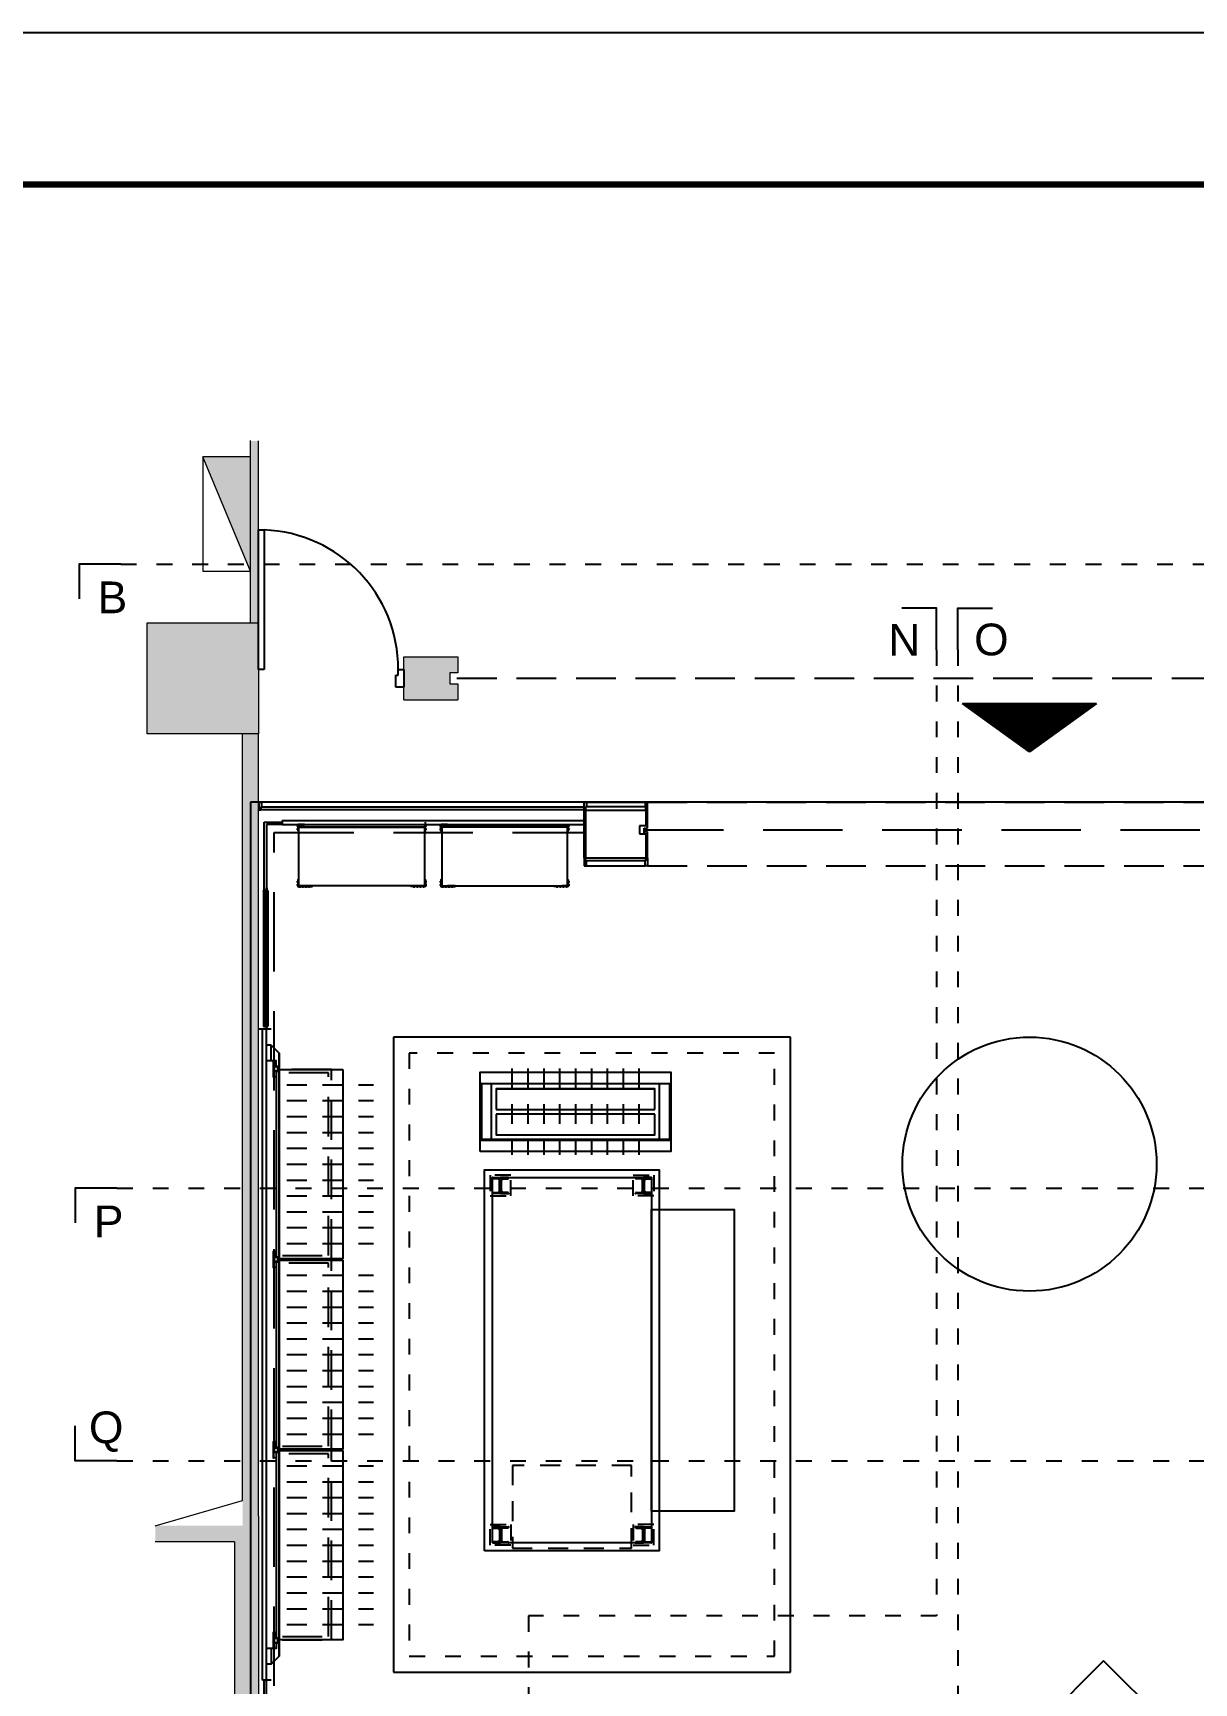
# Model space of a CAD drawing. Header units: millimetres. Extents: x 5896 to 6381, y 4295 to 4378.
# Drawn here: x 6181.4 to 6188.71, y 4313.63 to 4324.03 of the extents above; entities that cross this region are included whole.
import ezdxf

# ---------------------------------------------------------------- set-up
doc = ezdxf.new("R2010")
doc.units = ezdxf.units.MM
for name, pattern in [('CONTINOUS', [0]), ('DOT2', [0.125, 0, -0.125]), ('HIDDEN', [0.375, 0.25, -0.125]), ('HIDDEN2', [0.1875, 0.125, -0.0625]), ('NASCOSTA', [0.375, 0.25, -0.125]), ('NASCOSTA2', [0.1875, 0.125, -0.0625]), ('PHANTOM2', [1.25, 0.625, -0.125, 0.125, -0.125, 0.125, -0.125]), ('TRATTEGGIATA', [0.75, 0.5, -0.25])]:
    doc.linetypes.add(name, pattern=pattern)
for name, color, linetype in [('1_AVT', 1, 'Continuous'), ('A-GLAZING', 2, 'Continuous'), ('ax-arredo piani', 2, 'Continuous'), ('ax-arredo piani rossi', 1, 'Continuous'), ('ax-arredo proiezioni', 1, 'NASCOSTA'), ('ax-arredo sez', 6, 'Continuous'), ('AX-proiez vestiti', 1, 'NASCOSTA2'), ('ax-tappeto', 6, 'DOT2'), ('GA_X DIM', 8, 'Continuous'), ('Pareti02', 3, 'Continuous'), ('Piani', 6, 'Continuous'), ('proiezioni', 2, 'NASCOSTA'), ('R-PIANI', 6, 'Continuous'), ('R-PROIEZIONI', 2, 'NASCOSTA'), ('sezioni 02', 3, 'Continuous'), ('Urban', 6, 'Continuous'), ('VITI', 1, 'Continuous'), ('图框', 254, 'Continuous')]:
    doc.layers.add(name, color=color, linetype=linetype)
doc.layers.add('PROIEZ-FASCIONE', color=7, linetype='TRATTEGGIATA', true_color=0xb4b08e)
doc.layers.add('Sections', color=92, linetype='Continuous', true_color=0x00bd00)
doc.layers.add('R-BORDER', color=7, linetype='PHANTOM2', true_color=0xdb0000, plot=False)
doc.layers.add('R-HATCH', color=7, linetype='Continuous', lineweight=9, true_color=0xbababa)
doc.layers.add('R-WALL', color=7, linetype='Continuous', lineweight=9, true_color=0xbababa)
doc.layers.add('R-PLANT', color=1, linetype='Continuous', lineweight=9)
doc.styles.add('cart-inver', font='Arial.ttf')

# ---------------------------------------------------------------- blocks, each defined once
blk = doc.blocks.new('11')
at = {"layer": 'Sections', "linetype": 'DOT2'}
for p, q in [((6061.538, 4475.441), (6073.979, 4475.441)), ((6066.675, 4474.9), (6066.675, 4468.816)), ((6066.808, 4474.9), (6066.808, 4467.287)), ((6061.514, 4471.51), (6072.496, 4471.51)), ((6061.514, 4469.792), (6073.73, 4469.792)), ((6066.675, 4468.816), (6064.105, 4468.816)), ((6064.105, 4468.816), (6064.105, 4465.653))]:
    blk.add_line(p, q, dxfattribs=at)
at = {"layer": 'Sections', "elevation": 0}
for points in [[(6061.538, 4475.441), (6061.276, 4475.441), (6061.276, 4475.221)], [(6061.514, 4471.51), (6061.252, 4471.51), (6061.252, 4471.291)], [(6061.514, 4469.792), (6061.252, 4469.792), (6061.252, 4470.012)]]:
    blk.add_lwpolyline(points, dxfattribs=at)
at = {"layer": 'Sections'}
for points in [[(6066.675, 4474.9), (6066.675, 4475.162), (6066.455, 4475.162)], [(6066.808, 4474.9), (6066.808, 4475.162), (6067.027, 4475.162)]]:
    blk.add_lwpolyline(points, dxfattribs=at)
at = {"layer": 'Sections', "char_height": 0.2, "width": 0.21739, "style": 'cart-inver'}
for s, insert, attachment_point in [('B', (6061.579, 4475.131), 9), ('N', (6066.572, 4474.863), 9), ('O', (6066.911, 4474.863), 7), ('P', (6061.555, 4471.2), 9), ('Q', (6061.555, 4470.103), 3)]:
    blk.add_mtext(s, dxfattribs=dict(at, insert=insert, attachment_point=attachment_point))
blk = doc.blocks.new('bullone fianco')
at = {"layer": 'VITI'}
for p, q in [((0, 0.008), (-0.003, 0.008)), ((-0.003, 0), (-0.003, 0.007)), ((0, 0.006), (-0.003, 0.006)), ((0, 0.001), (-0.003, 0.001)), ((0, -0.001), (0, 0.008)), ((0, 0.007), (0, 0.008)), ((0, 0), (0, 0.007)), ((0, 0.007), (0, 0.007)), ((0, 0), (0, -0.001)), ((0, 0), (0, 0)), ((0, -0.001), (-0.003, -0.001))]:
    blk.add_line(p, q, dxfattribs=at)
for centre, radius, start, end in [((-0.001, 0.007), 0.00209, 147.1328, 212.8672), ((0.005, 0.004), 0.00787, 163.2213, 196.7787), ((-0.001, 0), 0.00209, 147.1328, 212.8672)]:
    blk.add_arc(centre, radius, start, end, dxfattribs=at)
blk = doc.blocks.new('111')
at = {"layer": 'R-HATCH', "ltscale": 10000}
h = blk.add_hatch(color=253, dxfattribs=at)
h.dxf.hatch_style = 1
h.paths.add_polyline_path([(6061.842, 4423.472), (6061.792, 4423.472), (6061.792, 4422.327), (6061.842, 4422.327)])
h = blk.add_hatch(color=253, dxfattribs=at)
h.dxf.hatch_style = 1
h.paths.add_polyline_path([(6069.542, 4413.227), (6070.242, 4413.227), (6070.242, 4413.927), (6069.542, 4413.927)])
h.paths.add_polyline_path([(6070.242, 4421.625), (6070.242, 4422.325), (6069.542, 4422.325), (6069.542, 4421.625)])
h.paths.add_polyline_path([(6061.142, 4421.627), (6061.142, 4422.327), (6061.842, 4422.327), (6061.842, 4421.627)])
h.paths.add_polyline_path([(6061.842, 4413.227), (6061.842, 4413.927), (6061.142, 4413.927), (6061.142, 4413.227)])
h.paths.add_polyline_path([(6061.842, 4404.826), (6061.842, 4405.526), (6061.142, 4405.526), (6061.142, 4404.826)])
h.paths.add_polyline_path([(6053.442, 4405.017), (6053.442, 4405.717), (6052.742, 4405.717), (6052.742, 4405.017)])
h.paths.add_polyline_path([(6052.742, 4413.927), (6053.442, 4413.927), (6053.442, 4413.227), (6052.742, 4413.227)])
h = blk.add_hatch(color=253, dxfattribs=at)
h.dxf.hatch_style = 1
h.paths.add_polyline_path([(6063.097, 4422.112), (6062.757, 4422.112), (6062.757, 4421.842), (6063.097, 4421.842), (6063.097, 4421.942), (6063.047, 4421.942), (6063.047, 4422.012), (6063.097, 4422.012)])
h = blk.add_hatch(color=253, dxfattribs=at)
h.dxf.hatch_style = 1
h.paths.add_polyline_path([(6061.842, 4416.539), (6061.842, 4421.627), (6061.742, 4421.627), (6061.742, 4416.639), (6061.192, 4416.639), (6061.192, 4416.539), (6061.692, 4416.539), (6061.692, 4413.929), (6061.842, 4413.929)])
at = {"layer": 'R-PLANT', "ltscale": 10000}
h = blk.add_hatch(color=253, dxfattribs=at)
h.dxf.hatch_style = 1
h.paths.add_polyline_path([(6061.792, 4423.372), (6061.492, 4423.372), (6061.792, 4422.652)])
at = {"layer": '1_AVT', "color": 253, "ltscale": 10000}
blk.add_line((6061.877, 4422.912, 1.05), (6061.877, 4422.862, 1.05), dxfattribs=at)
at = {"layer": 'A-GLAZING', "color": 253, "linetype": 'TRATTEGGIATA'}
blk.add_line((6064.27, 4421.022), (6069.123, 4421.022), dxfattribs=at)
at = {"layer": 'ax-arredo piani', "color": 253, "linetype": 'HIDDEN2'}
for p, q in [((6063.441, 4417.019), (6063.441, 4416.499)), ((6064.191, 4417.019), (6063.441, 4417.019)), ((6064.191, 4416.499), (6064.191, 4417.019)), ((6063.441, 4416.499), (6064.191, 4416.499))]:
    blk.add_line(p, q, dxfattribs=at)
at = {"layer": 'ax-arredo piani', "color": 253}
for p, q in [((6067.163, 4415.789), (6066.528, 4415.151)), ((6067.588, 4415.366), (6067.163, 4415.789))]:
    blk.add_line(p, q, dxfattribs=at)
at = {"layer": 'ax-arredo piani', "color": 253, "elevation": 0}
for points in [[(6062.888, 4420.671), (6062.888, 4420.671), (6062.096, 4420.671), (6062.096, 4420.671), (6062.096, 4420.671), (6062.096, 4421.04), (6062.888, 4421.04), (6062.888, 4420.671)], [(6062.996, 4420.671), (6062.996, 4420.671), (6063.788, 4420.671), (6063.788, 4420.671), (6063.788, 4420.671), (6063.788, 4421.04), (6062.996, 4421.04), (6062.996, 4420.671)], [(6062.181, 4420.668), (6062.181, 4420.671), (6062.132, 4420.671), (6062.132, 4420.668)], [(6062.803, 4420.668), (6062.803, 4420.671), (6062.852, 4420.671), (6062.852, 4420.668)], [(6063.081, 4420.668), (6063.081, 4420.671), (6063.032, 4420.671), (6063.032, 4420.668)], [(6063.703, 4420.668), (6063.703, 4420.671), (6063.752, 4420.671), (6063.752, 4420.668)], [(6062.374, 4419.513), (6062.374, 4418.321), (6061.974, 4418.321), (6061.974, 4419.513)], [(6063.308, 4419.072), (6064.368, 4419.072), (6064.368, 4419.422), (6063.308, 4419.422)], [(6063.266, 4416.482), (6063.266, 4418.882), (6064.366, 4418.882), (6064.366, 4416.482)], [(6063.316, 4416.532), (6063.316, 4418.832), (6064.316, 4418.832), (6064.316, 4416.532)], [(6064.316, 4416.732), (6064.316, 4418.632), (6064.837, 4418.632), (6064.837, 4416.732)], [(6062.374, 4418.313), (6062.374, 4417.121), (6061.974, 4417.121), (6061.974, 4418.313)], [(6062.374, 4417.113), (6062.374, 4415.921), (6061.974, 4415.921), (6061.974, 4417.113)]]:
    blk.add_lwpolyline(points, close=True, dxfattribs=at)
for points in [[(6063.338, 4419.392), (6064.338, 4419.392)], [(6064.338, 4419.262), (6064.338, 4419.392), (6063.338, 4419.392), (6063.338, 4419.262)], [(6063.338, 4419.262), (6064.338, 4419.262)], [(6063.338, 4419.232), (6063.338, 4419.102), (6064.338, 4419.102), (6064.338, 4419.232)], [(6064.338, 4419.232), (6063.338, 4419.232)], [(6063.338, 4419.102), (6064.338, 4419.102)]]:
    blk.add_lwpolyline(points, dxfattribs=at)
at = {"layer": 'ax-arredo piani', "color": 253}
blk.add_circle((6066.697, 4418.917), 0.8, dxfattribs=at)
at = {"layer": 'ax-arredo piani rossi', "color": 253}
for p, q in [((6063.906, 4421.197), (6064.278, 4421.197)), ((6063.907, 4420.797), (6064.277, 4420.797)), ((6061.902, 4420.637), (6061.902, 4419.787))]:
    blk.add_line(p, q, dxfattribs=at)
at = {"layer": 'ax-arredo proiezioni', "color": 253, "elevation": 0}
for points in [[(6061.994, 4418.321), (6062.303, 4418.321), (6062.303, 4419.513), (6061.994, 4419.513)], [(6061.994, 4418.341), (6062.283, 4418.341), (6062.283, 4419.493), (6061.994, 4419.493)], [(6061.994, 4417.121), (6062.303, 4417.121), (6062.303, 4418.313), (6061.994, 4418.313)], [(6061.994, 4417.141), (6062.283, 4417.141), (6062.283, 4418.293), (6061.994, 4418.293)], [(6061.994, 4415.921), (6062.303, 4415.921), (6062.303, 4417.113), (6061.994, 4417.113)], [(6061.994, 4415.941), (6062.283, 4415.941), (6062.283, 4417.093), (6061.994, 4417.093)]]:
    blk.add_lwpolyline(points, dxfattribs=at)
at = {"layer": 'ax-arredo proiezioni', "color": 253, "linetype": 'NASCOSTA2', "ltscale": 0.5, "elevation": 0}
for points in [[(6063.301, 4418.847), (6063.301, 4418.717), (6063.431, 4418.717), (6063.431, 4418.847)], [(6064.331, 4418.847), (6064.331, 4418.717), (6064.201, 4418.717), (6064.201, 4418.847)], [(6063.301, 4416.517), (6063.301, 4416.647), (6063.431, 4416.647), (6063.431, 4416.517)], [(6064.331, 4416.517), (6064.331, 4416.647), (6064.201, 4416.647), (6064.201, 4416.517)]]:
    blk.add_lwpolyline(points, close=True, dxfattribs=at)
for points in [[(6063.366, 4418.732), (6063.317, 4418.732, -0.414214), (6063.316, 4418.733), (6063.316, 4418.734, -0.391021), (6063.32, 4418.738), (6063.352, 4418.741, 0.391021), (6063.36, 4418.749), (6063.36, 4418.814, 0.391021), (6063.352, 4418.822), (6063.32, 4418.825, -0.391021), (6063.316, 4418.829), (6063.316, 4418.831, -0.414214), (6063.317, 4418.832), (6063.366, 4418.832)], [(6063.366, 4418.732), (6063.415, 4418.732, 0.414214), (6063.416, 4418.733), (6063.416, 4418.734, 0.391021), (6063.412, 4418.738), (6063.38, 4418.741, -0.391021), (6063.372, 4418.749), (6063.372, 4418.814, -0.391021), (6063.38, 4418.822), (6063.412, 4418.825, 0.391021), (6063.416, 4418.829), (6063.416, 4418.831, 0.414214), (6063.415, 4418.832), (6063.366, 4418.832)], [(6064.266, 4418.732), (6064.217, 4418.732, -0.414214), (6064.216, 4418.733), (6064.216, 4418.734, -0.391021), (6064.22, 4418.738), (6064.252, 4418.741, 0.391021), (6064.26, 4418.749), (6064.26, 4418.814, 0.391021), (6064.252, 4418.822), (6064.22, 4418.825, -0.391021), (6064.216, 4418.829), (6064.216, 4418.831, -0.414214), (6064.217, 4418.832), (6064.266, 4418.832)], [(6064.266, 4418.732), (6064.315, 4418.732, 0.414214), (6064.316, 4418.733), (6064.316, 4418.734, 0.391021), (6064.312, 4418.738), (6064.28, 4418.741, -0.391021), (6064.272, 4418.749), (6064.272, 4418.814, -0.391021), (6064.28, 4418.822), (6064.312, 4418.825, 0.391021), (6064.316, 4418.829), (6064.316, 4418.831, 0.414214), (6064.315, 4418.832), (6064.266, 4418.832)], [(6063.366, 4416.632), (6063.317, 4416.632, 0.414214), (6063.316, 4416.631), (6063.316, 4416.629, 0.391021), (6063.32, 4416.625), (6063.352, 4416.622, -0.391021), (6063.36, 4416.614), (6063.36, 4416.549, -0.391021), (6063.352, 4416.541), (6063.32, 4416.538, 0.391021), (6063.316, 4416.534), (6063.316, 4416.533, 0.414214), (6063.317, 4416.532), (6063.366, 4416.532)], [(6063.366, 4416.632), (6063.415, 4416.632, -0.414214), (6063.416, 4416.631), (6063.416, 4416.629, -0.391021), (6063.412, 4416.625), (6063.38, 4416.622, 0.391021), (6063.372, 4416.614), (6063.372, 4416.549, 0.391021), (6063.38, 4416.541), (6063.412, 4416.538, -0.391021), (6063.416, 4416.534), (6063.416, 4416.533, -0.414214), (6063.415, 4416.532), (6063.366, 4416.532)], [(6064.266, 4416.632), (6064.217, 4416.632, 0.414214), (6064.216, 4416.631), (6064.216, 4416.629, 0.391021), (6064.22, 4416.625), (6064.252, 4416.622, -0.391021), (6064.26, 4416.614), (6064.26, 4416.549, -0.391021), (6064.252, 4416.541), (6064.22, 4416.538, 0.391021), (6064.216, 4416.534), (6064.216, 4416.533, 0.414214), (6064.217, 4416.532), (6064.266, 4416.532)], [(6064.266, 4416.632), (6064.315, 4416.632, -0.414214), (6064.316, 4416.631), (6064.316, 4416.629, -0.391021), (6064.312, 4416.625), (6064.28, 4416.622, 0.391021), (6064.272, 4416.614), (6064.272, 4416.549, 0.391021), (6064.28, 4416.541), (6064.312, 4416.538, -0.391021), (6064.316, 4416.534), (6064.316, 4416.533, -0.414214), (6064.315, 4416.532), (6064.266, 4416.532)]]:
    blk.add_lwpolyline(points, format="xyb", close=True, dxfattribs=at)
at = {"layer": 'ax-arredo proiezioni', "color": 253, "linetype": 'NASCOSTA2', "ltscale": 0.5}
for p in [(6063.416, 4418.732), (6064.216, 4418.732), (6063.416, 4416.632), (6064.216, 4416.632), (6063.416, 4416.532), (6064.216, 4416.532)]:
    blk.add_point(p, dxfattribs=at)
at = {"layer": 'ax-arredo sez', "color": 253}
for p, q in [((6061.877, 4420.64), (6061.877, 4421.072)), ((6061.877, 4421.072), (6061.992, 4421.072)), ((6061.992, 4421.057), (6061.892, 4421.057)), ((6061.892, 4421.057), (6061.892, 4420.64)), ((6061.992, 4421.072), (6061.992, 4421.057)), ((6061.992, 4421.072), (6061.992, 4421.072)), ((6062.892, 4421.072), (6062.892, 4421.057)), ((6061.874, 4420.637), (6061.874, 4420.64)), ((6061.874, 4420.64), (6061.892, 4420.64)), ((6061.902, 4420.637), (6061.874, 4420.637)), ((6061.884, 4420.637), (6061.874, 4420.637)), ((6061.874, 4420.637), (6061.874, 4419.787)), ((6061.892, 4420.64), (6061.877, 4420.64)), ((6061.884, 4420.636), (6061.885, 4420.637)), ((6061.884, 4419.787), (6061.884, 4420.637)), ((6061.884, 4419.788), (6061.884, 4420.636)), ((6061.885, 4420.637), (6061.891, 4420.637)), ((6061.891, 4420.637), (6061.892, 4420.636)), ((6061.892, 4420.657), (6061.895, 4420.657)), ((6061.892, 4420.64), (6061.892, 4420.657)), ((6061.892, 4420.636), (6061.892, 4419.788)), ((6061.895, 4420.657), (6061.895, 4420.64)), ((6061.895, 4420.64), (6061.902, 4420.64)), ((6061.902, 4420.64), (6061.902, 4420.637)), ((6061.902, 4419.787), (6061.874, 4419.787)), ((6061.874, 4419.787), (6061.874, 4419.784)), ((6061.874, 4419.787), (6061.884, 4419.787)), ((6061.874, 4419.784), (6061.892, 4419.784)), ((6061.885, 4419.787), (6061.884, 4419.788)), ((6061.891, 4419.787), (6061.885, 4419.787)), ((6061.892, 4419.788), (6061.891, 4419.787)), ((6061.892, 4419.784), (6061.892, 4419.767)), ((6061.892, 4419.767), (6061.895, 4419.767)), ((6061.895, 4419.767), (6061.895, 4419.784)), ((6061.895, 4419.784), (6061.902, 4419.784)), ((6061.902, 4419.784), (6061.902, 4419.787)), ((6061.877, 4414.852), (6061.877, 4415.667)), ((6061.877, 4415.667), (6061.892, 4415.667)), ((6061.892, 4414.867), (6061.892, 4415.667))]:
    blk.add_line(p, q, dxfattribs=at)
at = {"layer": 'ax-arredo sez', "color": 253, "elevation": 0}
for points in [[(6062.132, 4421.054), (6062.132, 4421.057), (6062.092, 4421.057), (6062.092, 4421.017), (6062.095, 4421.017), (6062.095, 4421.054), (6062.132, 4421.054)], [(6062.852, 4421.054), (6062.852, 4421.057), (6062.892, 4421.057), (6062.892, 4421.017), (6062.889, 4421.017), (6062.889, 4421.054), (6062.852, 4421.054)], [(6063.032, 4421.054), (6063.032, 4421.057), (6062.992, 4421.057), (6062.992, 4421.017), (6062.995, 4421.017), (6062.995, 4421.054), (6063.032, 4421.054)], [(6063.752, 4421.054), (6063.752, 4421.057), (6063.792, 4421.057), (6063.792, 4421.017), (6063.789, 4421.017), (6063.789, 4421.054), (6063.752, 4421.054)], [(6062.132, 4420.67), (6062.132, 4420.667), (6062.092, 4420.667), (6062.092, 4420.707), (6062.095, 4420.707), (6062.095, 4420.67), (6062.132, 4420.67)], [(6062.852, 4420.67), (6062.852, 4420.667), (6062.892, 4420.667), (6062.892, 4420.707), (6062.889, 4420.707), (6062.889, 4420.67), (6062.852, 4420.67)], [(6063.032, 4420.67), (6063.032, 4420.667), (6062.992, 4420.667), (6062.992, 4420.707), (6062.995, 4420.707), (6062.995, 4420.67), (6063.032, 4420.67)], [(6063.752, 4420.67), (6063.752, 4420.667), (6063.792, 4420.667), (6063.792, 4420.707), (6063.789, 4420.707), (6063.789, 4420.67), (6063.752, 4420.67)], [(6061.922, 4419.667), (6061.972, 4419.617), (6061.972, 4419.521), (6061.968, 4419.521), (6061.968, 4419.532), (6061.953, 4419.532), (6061.953, 4419.567), (6061.922, 4419.567), (6061.922, 4419.667), (6061.922, 4419.667)], [(6061.968, 4419.502), (6061.953, 4419.502), (6061.953, 4418.332), (6061.968, 4418.332), (6061.968, 4418.321), (6061.972, 4418.321), (6061.972, 4419.513), (6061.968, 4419.513), (6061.968, 4419.502)], [(6061.968, 4418.302), (6061.953, 4418.302), (6061.953, 4417.132), (6061.968, 4417.132), (6061.968, 4417.121), (6061.972, 4417.121), (6061.972, 4418.313), (6061.968, 4418.313), (6061.968, 4418.302)], [(6061.968, 4417.102), (6061.953, 4417.102), (6061.953, 4415.932), (6061.968, 4415.932), (6061.968, 4415.921), (6061.972, 4415.921), (6061.972, 4417.113), (6061.968, 4417.113), (6061.968, 4417.102)], [(6061.922, 4415.767), (6061.972, 4415.817), (6061.972, 4415.913), (6061.968, 4415.913), (6061.968, 4415.902), (6061.953, 4415.902), (6061.953, 4415.867), (6061.922, 4415.867), (6061.922, 4415.767), (6061.922, 4415.767)]]:
    blk.add_lwpolyline(points, dxfattribs=at)
for points in [[(6062.889, 4421.041), (6062.889, 4421.054), (6062.095, 4421.054), (6062.095, 4421.041)], [(6062.995, 4421.041), (6062.995, 4421.054), (6063.789, 4421.054), (6063.789, 4421.041)], [(6061.938, 4419.467), (6061.938, 4419.567), (6061.935, 4419.567), (6061.935, 4419.467)], [(6061.953, 4419.532), (6061.953, 4419.567), (6061.938, 4419.567), (6061.938, 4419.532)], [(6061.968, 4419.502), (6061.968, 4419.532), (6061.938, 4419.532), (6061.938, 4419.502)], [(6061.965, 4419.505), (6061.965, 4419.529), (6061.941, 4419.529), (6061.941, 4419.505)], [(6061.972, 4419.617), (6061.972, 4419.521), (6061.973, 4419.521), (6061.973, 4419.617)], [(6061.938, 4419.467), (6061.938, 4419.502), (6061.953, 4419.502), (6061.953, 4419.467)], [(6061.972, 4419.513), (6061.972, 4418.321), (6061.973, 4418.321), (6061.973, 4419.513)], [(6061.938, 4418.267), (6061.938, 4418.367), (6061.935, 4418.367), (6061.935, 4418.267)], [(6061.953, 4418.332), (6061.953, 4418.367), (6061.938, 4418.367), (6061.938, 4418.332)], [(6061.968, 4418.302), (6061.968, 4418.332), (6061.938, 4418.332), (6061.938, 4418.302)], [(6061.938, 4418.267), (6061.938, 4418.302), (6061.953, 4418.302), (6061.953, 4418.267)], [(6061.965, 4418.305), (6061.965, 4418.329), (6061.941, 4418.329), (6061.941, 4418.305)], [(6061.972, 4418.313), (6061.972, 4417.121), (6061.973, 4417.121), (6061.973, 4418.313)], [(6061.938, 4417.067), (6061.938, 4417.167), (6061.935, 4417.167), (6061.935, 4417.067)], [(6061.953, 4417.132), (6061.953, 4417.167), (6061.938, 4417.167), (6061.938, 4417.132)], [(6061.968, 4417.102), (6061.968, 4417.132), (6061.938, 4417.132), (6061.938, 4417.102)], [(6061.938, 4417.067), (6061.938, 4417.102), (6061.953, 4417.102), (6061.953, 4417.067)], [(6061.965, 4417.105), (6061.965, 4417.129), (6061.941, 4417.129), (6061.941, 4417.105)], [(6061.972, 4417.113), (6061.972, 4415.921), (6061.973, 4415.921), (6061.973, 4417.113)], [(6061.938, 4415.867), (6061.938, 4415.967), (6061.935, 4415.967), (6061.935, 4415.867)], [(6061.953, 4415.932), (6061.953, 4415.967), (6061.938, 4415.967), (6061.938, 4415.932)], [(6061.968, 4415.902), (6061.968, 4415.932), (6061.938, 4415.932), (6061.938, 4415.902)], [(6061.938, 4415.867), (6061.938, 4415.902), (6061.953, 4415.902), (6061.953, 4415.867)], [(6061.965, 4415.905), (6061.965, 4415.929), (6061.941, 4415.929), (6061.941, 4415.905)], [(6061.972, 4415.817), (6061.972, 4415.913), (6061.973, 4415.913), (6061.973, 4415.817)]]:
    blk.add_lwpolyline(points, close=True, dxfattribs=at)
at = {"layer": 'AX-proiez vestiti', "color": 253}
for p, q in [((6063.438, 4419.52), (6063.438, 4418.975)), ((6063.538, 4419.52), (6063.538, 4418.975)), ((6063.638, 4419.52), (6063.638, 4418.975)), ((6063.738, 4419.52), (6063.738, 4418.975)), ((6063.838, 4419.52), (6063.838, 4418.975)), ((6063.938, 4419.52), (6063.938, 4418.975)), ((6064.038, 4419.52), (6064.038, 4418.975)), ((6064.138, 4419.52), (6064.138, 4418.975)), ((6064.238, 4419.52), (6064.238, 4418.975)), ((6062.021, 4419.417), (6062.566, 4419.417)), ((6062.021, 4419.317), (6062.566, 4419.317)), ((6062.021, 4419.217), (6062.566, 4419.217)), ((6062.021, 4419.117), (6062.566, 4419.117)), ((6062.021, 4419.017), (6062.566, 4419.017)), ((6062.021, 4418.917), (6062.566, 4418.917)), ((6062.021, 4418.817), (6062.566, 4418.817)), ((6062.021, 4418.717), (6062.566, 4418.717)), ((6062.021, 4418.617), (6062.566, 4418.617)), ((6062.021, 4418.517), (6062.566, 4418.517)), ((6062.021, 4418.417), (6062.566, 4418.417)), ((6062.021, 4418.217), (6062.566, 4418.217)), ((6062.021, 4418.117), (6062.566, 4418.117)), ((6062.021, 4418.017), (6062.566, 4418.017)), ((6062.021, 4417.917), (6062.566, 4417.917)), ((6062.021, 4417.817), (6062.566, 4417.817)), ((6062.021, 4417.717), (6062.566, 4417.717)), ((6062.021, 4417.617), (6062.566, 4417.617)), ((6062.021, 4417.517), (6062.566, 4417.517)), ((6062.021, 4417.417), (6062.566, 4417.417)), ((6062.021, 4417.317), (6062.566, 4417.317)), ((6062.021, 4417.217), (6062.566, 4417.217)), ((6062.021, 4417.017), (6062.566, 4417.017)), ((6062.021, 4416.917), (6062.566, 4416.917)), ((6062.021, 4416.817), (6062.566, 4416.817)), ((6062.021, 4416.717), (6062.566, 4416.717)), ((6062.021, 4416.617), (6062.566, 4416.617)), ((6062.021, 4416.517), (6062.566, 4416.517)), ((6062.021, 4416.417), (6062.566, 4416.417)), ((6062.021, 4416.317), (6062.566, 4416.317)), ((6062.021, 4416.217), (6062.566, 4416.217)), ((6062.021, 4416.117), (6062.566, 4416.117)), ((6062.021, 4416.017), (6062.566, 4416.017))]:
    blk.add_line(p, q, dxfattribs=at)
at = {"layer": 'ax-tappeto', "color": 253, "linetype": 'CONTINOUS'}
for p, q in [((6065.192, 4419.717), (6062.692, 4419.717)), ((6062.692, 4419.717), (6062.692, 4415.717)), ((6065.192, 4415.717), (6065.192, 4419.717)), ((6062.692, 4415.717), (6065.192, 4415.717))]:
    blk.add_line(p, q, dxfattribs=at)
at = {"layer": 'ax-tappeto', "color": 253}
for p, q in [((6065.092, 4419.617), (6062.792, 4419.617)), ((6062.792, 4419.617), (6062.792, 4415.817)), ((6065.092, 4415.817), (6065.092, 4419.617)), ((6062.792, 4415.817), (6065.092, 4415.817))]:
    blk.add_line(p, q, dxfattribs=at)
at = {"layer": 'DEFPOINTS', "color": 253}
for p, q in [((6061.922, 4419.767), (6061.892, 4419.767)), ((6061.922, 4419.667), (6061.892, 4419.667)), ((6061.922, 4419.567), (6061.892, 4419.567)), ((6061.922, 4415.867), (6061.892, 4415.867)), ((6061.922, 4415.767), (6061.892, 4415.767)), ((6061.922, 4415.667), (6061.892, 4415.667))]:
    blk.add_line(p, q, dxfattribs=at)
at = {"layer": 'Pareti02', "color": 253}
for p, q in [((6063.892, 4421.057), (6063.892, 4421.107)), ((6061.992, 4421.082), (6063.892, 4421.082)), ((6061.992, 4421.082), (6061.992, 4421.057)), ((6061.992, 4421.057), (6063.892, 4421.057)), ((6061.892, 4419.767), (6061.842, 4419.767)), ((6061.867, 4415.667), (6061.867, 4419.767)), ((6061.892, 4415.667), (6061.892, 4419.767)), ((6061.892, 4415.667), (6061.867, 4415.667))]:
    blk.add_line(p, q, dxfattribs=at)
at = {"layer": 'Piani', "color": 253}
for p, q in [((6066.274, 4421.818), (6067.119, 4421.818)), ((6066.697, 4421.514), (6066.274, 4421.818)), ((6066.277, 4421.817), (6066.278, 4421.818)), ((6066.281, 4421.813), (6066.286, 4421.818)), ((6066.285, 4421.81), (6066.293, 4421.818)), ((6066.289, 4421.807), (6066.3, 4421.818)), ((6066.294, 4421.804), (6066.308, 4421.818)), ((6066.298, 4421.801), (6066.315, 4421.818)), ((6066.302, 4421.798), (6066.322, 4421.818)), ((6066.307, 4421.795), (6066.33, 4421.818)), ((6066.311, 4421.792), (6066.337, 4421.818)), ((6066.315, 4421.789), (6066.344, 4421.818)), ((6066.319, 4421.786), (6066.352, 4421.818)), ((6066.324, 4421.783), (6066.359, 4421.818)), ((6066.328, 4421.78), (6066.366, 4421.818)), ((6066.332, 4421.777), (6066.374, 4421.818)), ((6066.336, 4421.774), (6066.381, 4421.818)), ((6066.341, 4421.77), (6066.388, 4421.818)), ((6066.345, 4421.767), (6066.396, 4421.818)), ((6066.349, 4421.764), (6066.403, 4421.818)), ((6066.353, 4421.761), (6066.41, 4421.818)), ((6066.358, 4421.758), (6066.418, 4421.818)), ((6066.362, 4421.755), (6066.425, 4421.818)), ((6066.366, 4421.752), (6066.432, 4421.818)), ((6066.37, 4421.749), (6066.44, 4421.818)), ((6066.375, 4421.746), (6066.447, 4421.818)), ((6066.379, 4421.743), (6066.454, 4421.818)), ((6066.383, 4421.74), (6066.462, 4421.818)), ((6066.387, 4421.737), (6066.469, 4421.818)), ((6066.392, 4421.734), (6066.476, 4421.818)), ((6066.396, 4421.731), (6066.484, 4421.818)), ((6066.4, 4421.727), (6066.491, 4421.818)), ((6066.404, 4421.724), (6066.498, 4421.818)), ((6066.409, 4421.721), (6066.506, 4421.818)), ((6066.413, 4421.718), (6066.513, 4421.818)), ((6066.417, 4421.715), (6066.52, 4421.818)), ((6066.422, 4421.712), (6066.528, 4421.818)), ((6066.426, 4421.709), (6066.535, 4421.818)), ((6066.43, 4421.706), (6066.542, 4421.818)), ((6066.434, 4421.703), (6066.55, 4421.818)), ((6066.439, 4421.7), (6066.557, 4421.818)), ((6066.443, 4421.697), (6066.564, 4421.818)), ((6066.447, 4421.694), (6066.572, 4421.818)), ((6066.451, 4421.691), (6066.579, 4421.818)), ((6066.456, 4421.688), (6066.586, 4421.818)), ((6066.46, 4421.684), (6066.594, 4421.818)), ((6066.464, 4421.681), (6066.601, 4421.818)), ((6066.468, 4421.678), (6066.608, 4421.818)), ((6066.473, 4421.675), (6066.616, 4421.818)), ((6066.477, 4421.672), (6066.623, 4421.818)), ((6066.481, 4421.669), (6066.63, 4421.818)), ((6066.485, 4421.666), (6066.638, 4421.818)), ((6066.49, 4421.663), (6066.645, 4421.818)), ((6066.494, 4421.66), (6066.652, 4421.818)), ((6066.498, 4421.657), (6066.66, 4421.818)), ((6066.502, 4421.654), (6066.667, 4421.818)), ((6066.507, 4421.651), (6066.674, 4421.818)), ((6066.511, 4421.648), (6066.682, 4421.818)), ((6066.515, 4421.645), (6066.689, 4421.818)), ((6066.519, 4421.641), (6066.696, 4421.818)), ((6066.524, 4421.638), (6066.704, 4421.818)), ((6066.528, 4421.635), (6066.711, 4421.818)), ((6066.532, 4421.632), (6066.718, 4421.818)), ((6066.537, 4421.629), (6066.726, 4421.818)), ((6066.541, 4421.626), (6066.733, 4421.818)), ((6066.545, 4421.623), (6066.74, 4421.818)), ((6066.549, 4421.62), (6066.748, 4421.818)), ((6066.554, 4421.617), (6066.755, 4421.818)), ((6066.558, 4421.614), (6066.762, 4421.818)), ((6066.562, 4421.611), (6066.77, 4421.818)), ((6066.566, 4421.608), (6066.777, 4421.818)), ((6066.571, 4421.605), (6066.784, 4421.818)), ((6066.575, 4421.602), (6066.792, 4421.818)), ((6066.579, 4421.598), (6066.799, 4421.818)), ((6066.583, 4421.595), (6066.806, 4421.818)), ((6066.588, 4421.592), (6066.814, 4421.818)), ((6066.592, 4421.589), (6066.821, 4421.818)), ((6066.596, 4421.586), (6066.828, 4421.818)), ((6066.6, 4421.583), (6066.836, 4421.818)), ((6066.605, 4421.58), (6066.843, 4421.818)), ((6066.609, 4421.577), (6066.85, 4421.818)), ((6066.613, 4421.574), (6066.858, 4421.818)), ((6066.617, 4421.571), (6066.865, 4421.818)), ((6066.622, 4421.568), (6066.872, 4421.818)), ((6066.626, 4421.565), (6066.88, 4421.818)), ((6066.63, 4421.562), (6066.887, 4421.818)), ((6066.635, 4421.559), (6066.894, 4421.818)), ((6066.639, 4421.555), (6066.902, 4421.818)), ((6066.643, 4421.552), (6066.909, 4421.818)), ((6066.647, 4421.549), (6066.916, 4421.818)), ((6066.652, 4421.546), (6066.924, 4421.818)), ((6066.656, 4421.543), (6066.931, 4421.818)), ((6066.66, 4421.54), (6066.938, 4421.818)), ((6066.664, 4421.537), (6066.946, 4421.818)), ((6066.669, 4421.534), (6066.953, 4421.818)), ((6066.673, 4421.531), (6066.96, 4421.818)), ((6066.677, 4421.528), (6066.968, 4421.818)), ((6066.681, 4421.525), (6066.975, 4421.818)), ((6066.686, 4421.522), (6066.982, 4421.818)), ((6066.69, 4421.519), (6066.99, 4421.818)), ((6066.694, 4421.516), (6066.997, 4421.818)), ((6067.119, 4421.818), (6066.697, 4421.514)), ((6066.707, 4421.521), (6067.004, 4421.818)), ((6066.734, 4421.54), (6067.012, 4421.818)), ((6066.76, 4421.559), (6067.019, 4421.818)), ((6066.786, 4421.578), (6067.026, 4421.818)), ((6066.812, 4421.597), (6067.033, 4421.818)), ((6066.839, 4421.616), (6067.041, 4421.818)), ((6066.865, 4421.635), (6067.048, 4421.818)), ((6066.891, 4421.654), (6067.055, 4421.818)), ((6066.918, 4421.673), (6067.063, 4421.818)), ((6066.944, 4421.692), (6067.07, 4421.818)), ((6066.97, 4421.711), (6067.077, 4421.818)), ((6066.996, 4421.73), (6067.085, 4421.818)), ((6067.023, 4421.749), (6067.092, 4421.818)), ((6067.049, 4421.768), (6067.099, 4421.818)), ((6067.075, 4421.787), (6067.107, 4421.818)), ((6067.102, 4421.806), (6067.114, 4421.818))]:
    blk.add_line(p, q, dxfattribs=at)
at = {"layer": 'Piani', "color": 253, "elevation": 0}
for points in [[(6063.238, 4418.997), (6063.238, 4419.497), (6064.438, 4419.497), (6064.438, 4418.997)], [(6063.246, 4419.422), (6063.243, 4419.425), (6064.433, 4419.425), (6064.43, 4419.422)], [(6063.243, 4419.425), (6063.246, 4419.422), (6063.246, 4419.072), (6063.243, 4419.069)], [(6064.433, 4419.425), (6064.43, 4419.422), (6064.43, 4419.072), (6064.433, 4419.069)], [(6063.246, 4419.072), (6063.243, 4419.069), (6064.433, 4419.069), (6064.43, 4419.072)]]:
    blk.add_lwpolyline(points, close=True, dxfattribs=at)
at = {"layer": 'PROIEZ-FASCIONE', "color": 253}
for p, q in [((6061.942, 4415.631), (6061.942, 4421.007)), ((6061.942, 4421.007), (6063.892, 4421.007))]:
    blk.add_line(p, q, dxfattribs=at)
at = {"layer": 'proiezioni', "color": 253}
for p, q in [((6064.291, 4421.197), (6069.102, 4421.197)), ((6064.292, 4420.797), (6069.101, 4420.797))]:
    blk.add_line(p, q, dxfattribs=at)
at = {"layer": 'R-BORDER', "color": 253, "ltscale": 10000}
for p, q in [((6072.965, 4421.197), (6061.792, 4421.197)), ((6061.792, 4421.197), (6061.792, 4411.159))]:
    blk.add_line(p, q, dxfattribs=at)
at = {"layer": 'R-PIANI', "color": 253, "ltscale": 10000}
for p, q in [((6061.842, 4422.032), (6061.842, 4422.912)), ((6061.842, 4422.912), (6061.877, 4422.912)), ((6061.877, 4422.912), (6061.877, 4422.032)), ((6061.877, 4422.032), (6061.842, 4422.032)), ((6062.722, 4421.997), (6062.722, 4422.032)), ((6062.722, 4422.032), (6062.757, 4422.032)), ((6062.757, 4422.032), (6062.757, 4421.922)), ((6062.707, 4421.922), (6062.707, 4421.997)), ((6062.707, 4421.997), (6062.722, 4421.997)), ((6062.757, 4421.922), (6062.707, 4421.922))]:
    blk.add_line(p, q, dxfattribs=at)
blk.add_arc((6061.847, 4422.037, 2.1), 0.875, 359.6659, 88.0094, dxfattribs=at)
at = {"layer": 'R-PLANT', "color": 253, "ltscale": 10000}
for p, q in [((6061.792, 4422.652), (6061.492, 4423.372)), ((6061.792, 4423.372), (6061.492, 4423.372)), ((6061.492, 4423.372), (6061.492, 4422.652)), ((6061.792, 4422.652), (6061.792, 4423.372)), ((6061.492, 4422.652), (6061.792, 4422.652))]:
    blk.add_line(p, q, dxfattribs=at)
at = {"layer": 'R-PROIEZIONI', "color": 253, "linetype": 'HIDDEN'}
blk.add_line((6069.342, 4421.977), (6063.047, 4421.977), dxfattribs=at)
at = {"layer": 'R-WALL', "color": 253, "ltscale": 10000}
for p, q in [((6061.792, 4422.327), (6061.792, 4423.475)), ((6061.842, 4422.327), (6061.842, 4423.473)), ((6061.142, 4421.627), (6061.142, 4422.327)), ((6061.142, 4422.327), (6061.842, 4422.327)), ((6061.842, 4422.327), (6061.842, 4421.627)), ((6062.757, 4421.842), (6062.757, 4422.112)), ((6062.757, 4422.112), (6063.097, 4422.112)), ((6063.097, 4422.112), (6063.097, 4422.012)), ((6063.097, 4422.012), (6063.047, 4422.012)), ((6063.047, 4422.012), (6063.047, 4421.942)), ((6063.047, 4421.942), (6063.097, 4421.942)), ((6063.097, 4421.942), (6063.097, 4421.842)), ((6062.757, 4421.842), (6063.097, 4421.842)), ((6061.842, 4421.627), (6061.142, 4421.627)), ((6061.742, 4416.799), (6061.742, 4421.627)), ((6061.842, 4416.699), (6061.842, 4421.627)), ((6061.192, 4416.639), (6061.742, 4416.799)), ((6061.192, 4416.639), (6061.742, 4416.799)), ((6061.842, 4416.699), (6061.842, 4413.927)), ((6061.692, 4416.539), (6061.192, 4416.539)), ((6061.692, 4416.539), (6061.692, 4413.927))]:
    blk.add_line(p, q, dxfattribs=at)
at = {"layer": 'sezioni 02', "color": 253}
for p, q in [((6061.847, 4421.167), (6061.847, 4421.197)), ((6061.847, 4421.197), (6061.862, 4421.197)), ((6061.862, 4421.197), (6061.862, 4421.167)), ((6063.892, 4421.167), (6063.892, 4421.197)), ((6063.892, 4421.197), (6063.907, 4421.197)), ((6063.907, 4421.197), (6063.907, 4421.167)), ((6064.292, 4421.197), (6064.277, 4421.197)), ((6064.277, 4421.197), (6064.277, 4421.167)), ((6064.292, 4421.147), (6064.292, 4421.197)), ((6061.847, 4421.147), (6061.847, 4421.167)), ((6061.847, 4421.167), (6061.847, 4421.167)), ((6061.857, 4421.147), (6061.847, 4421.147)), ((6061.862, 4421.167), (6061.857, 4421.167)), ((6061.857, 4421.167), (6061.857, 4421.147)), ((6063.892, 4421.147), (6063.892, 4421.167)), ((6063.892, 4421.167), (6063.892, 4421.167)), ((6063.892, 4421.147), (6063.902, 4421.147)), ((6063.892, 4420.847), (6063.892, 4421.147)), ((6063.902, 4421.147), (6063.892, 4421.147)), ((6063.907, 4421.167), (6063.902, 4421.167)), ((6063.902, 4421.167), (6063.902, 4421.147)), ((6064.282, 4421.167), (6063.902, 4421.167)), ((6063.902, 4421.167), (6063.902, 4421.147)), ((6063.902, 4421.147), (6063.902, 4420.847)), ((6063.902, 4421.147), (6064.282, 4421.147)), ((6064.277, 4421.167), (6064.282, 4421.167)), ((6064.282, 4421.167), (6064.282, 4421.147)), ((6064.282, 4421.147), (6064.282, 4421.167)), ((6064.292, 4421.147), (6064.282, 4421.147)), ((6064.282, 4421.147), (6064.282, 4421.047)), ((6064.282, 4421.147), (6064.292, 4421.147)), ((6064.292, 4421.033), (6064.292, 4421.147)), ((6064.292, 4421.047), (6064.242, 4421.047)), ((6064.242, 4421.047), (6064.242, 4420.997)), ((6064.242, 4420.997), (6064.27, 4420.997)), ((6064.27, 4420.997), (6064.27, 4421.033)), ((6064.27, 4421.033), (6064.292, 4421.033)), ((6064.292, 4421.01), (6064.27, 4421.01)), ((6064.27, 4421.01), (6064.27, 4420.997)), ((6064.27, 4420.997), (6064.292, 4420.997)), ((6064.282, 4420.997), (6064.282, 4420.847)), ((6064.292, 4421.033), (6064.292, 4421.047)), ((6064.292, 4420.847), (6064.292, 4421.01)), ((6064.292, 4420.997), (6064.292, 4421.01)), ((6063.893, 4420.847), (6063.892, 4420.846)), ((6063.902, 4420.847), (6063.892, 4420.847)), ((6063.892, 4420.846), (6063.892, 4420.797)), ((6063.892, 4420.797), (6063.907, 4420.797)), ((6063.902, 4420.847), (6063.893, 4420.847)), ((6063.902, 4420.827), (6063.902, 4420.847)), ((6063.902, 4420.827), (6063.902, 4420.847)), ((6063.902, 4420.847), (6064.282, 4420.847)), ((6063.907, 4420.827), (6063.902, 4420.827)), ((6064.282, 4420.827), (6063.902, 4420.827)), ((6063.907, 4420.797), (6063.907, 4420.827)), ((6064.277, 4420.797), (6064.277, 4420.827)), ((6064.277, 4420.827), (6064.282, 4420.827)), ((6064.292, 4420.797), (6064.277, 4420.797)), ((6064.282, 4420.847), (6064.292, 4420.847)), ((6064.282, 4420.847), (6064.291, 4420.847)), ((6064.282, 4420.827), (6064.282, 4420.847)), ((6064.282, 4420.847), (6064.282, 4420.827)), ((6064.291, 4420.847), (6064.292, 4420.846)), ((6064.292, 4420.846), (6064.292, 4420.797))]:
    blk.add_line(p, q, dxfattribs=at)
at = {"layer": 'Urban', "color": 253}
for p, q in [((6061.857, 4421.167), (6063.892, 4421.167)), ((6061.857, 4421.148), (6061.857, 4421.167)), ((6063.892, 4421.148), (6061.857, 4421.148)), ((6063.892, 4421.167), (6063.892, 4421.148))]:
    blk.add_line(p, q, dxfattribs=at)
at = {"layer": 'VITI', "color": 253, "elevation": 0}
for points in [[(6062.091, 4421.017), (6062.092, 4421.017), (6062.092, 4421.057), (6062.091, 4421.057)], [(6062.892, 4421.017), (6062.893, 4421.017), (6062.893, 4421.057), (6062.892, 4421.057)], [(6062.992, 4421.017), (6062.991, 4421.017), (6062.991, 4421.057), (6062.992, 4421.057)], [(6063.793, 4421.017), (6063.792, 4421.017), (6063.792, 4421.057), (6063.793, 4421.057)]]:
    blk.add_lwpolyline(points, close=True, dxfattribs=at)
for points in [[(6062.092, 4420.707), (6062.091, 4420.707), (6062.091, 4420.666), (6062.181, 4420.666), (6062.181, 4420.667), (6062.092, 4420.667), (6062.092, 4420.707)], [(6062.892, 4420.707), (6062.893, 4420.707), (6062.893, 4420.666), (6062.803, 4420.666), (6062.803, 4420.667), (6062.892, 4420.667), (6062.892, 4420.707)], [(6062.992, 4420.707), (6062.991, 4420.707), (6062.991, 4420.666), (6063.081, 4420.666), (6063.081, 4420.667), (6062.992, 4420.667), (6062.992, 4420.707)], [(6063.792, 4420.707), (6063.793, 4420.707), (6063.793, 4420.666), (6063.703, 4420.666), (6063.703, 4420.667), (6063.792, 4420.667), (6063.792, 4420.707)]]:
    blk.add_lwpolyline(points, dxfattribs=at)
at = {"layer": 'VITI', "color": 253, "extrusion": (0, 0, -1), "zscale": -1}
for p, rotation in [((-6062.091, 4421.051), 180), ((-6062.091, 4421.031), 180), ((-6062.819, 4420.666), 90), ((-6062.839, 4420.666), 90), ((-6062.859, 4420.666), 90), ((-6062.879, 4420.666), 90)]:
    blk.add_blockref('bullone fianco', p, dxfattribs=dict(at, rotation=rotation))
at = {"layer": 'VITI', "color": 253}
for p, rotation in [((6062.893, 4421.051), 180), ((6063.793, 4421.051), 180), ((6063.793, 4421.031), 180), ((6062.105, 4420.666), 90), ((6062.125, 4420.666), 90), ((6062.145, 4420.666), 90), ((6062.165, 4420.666), 90), ((6063.005, 4420.666), 90), ((6063.025, 4420.666), 90), ((6063.045, 4420.666), 90), ((6063.065, 4420.666), 90)]:
    blk.add_blockref('bullone fianco', p, dxfattribs=dict(at, rotation=rotation))
at = {"layer": 'VITI', "color": 253, "extrusion": (0, 0, -1), "zscale": -1}
for p in [(-6062.893, 4421.023), (-6062.893, 4420.692), (-6062.893, 4420.672)]:
    blk.add_blockref('bullone fianco', p, dxfattribs=at)
at = {"layer": 'VITI', "color": 253, "xscale": -1}
for p, rotation in [((6062.991, 4421.051), 180), ((6063.719, 4420.666), 270), ((6063.739, 4420.666), 270), ((6063.759, 4420.666), 270), ((6063.779, 4420.666), 270)]:
    blk.add_blockref('bullone fianco', p, dxfattribs=dict(at, rotation=rotation))
at = {"layer": 'VITI', "color": 253}
for p in [(6062.991, 4421.023), (6062.091, 4420.692), (6062.091, 4420.672), (6062.991, 4420.692), (6062.991, 4420.672)]:
    blk.add_blockref('bullone fianco', p, dxfattribs=at)
at = {"layer": 'VITI', "color": 253, "xscale": -1}
for p in [(6063.793, 4420.692), (6063.793, 4420.672)]:
    blk.add_blockref('bullone fianco', p, dxfattribs=at)
blk = doc.blocks.new('tukuang')
at = {"layer": '图框'}
blk.add_lwpolyline([(0, 0), (4200, 0), (4200, 2969.7), (0, 2969.7)], close=True, dxfattribs=at)
at = {"layer": '图框', "const_width": 4.24}
blk.add_lwpolyline([(212.1, 2870.7), (4101, 2870.7), (4101, 99), (212.1, 99)], close=True, dxfattribs=at)

msp = doc.modelspace()

# ---------------------------------------------------------------- block references
msp.add_blockref('111', (120.973, -102.015))
at = {"layer": 'GA_X DIM', "xscale": 0.009635294117647079, "yscale": 0.009635294117647079, "zscale": 0.009635294117647079}
msp.add_blockref('tukuang', (6165.05, 4295.413), dxfattribs=at)
at = {"layer": 'Sections'}
msp.add_blockref('11', (120.41, -154.759), dxfattribs=at)

doc.saveas('drawing.dxf')
